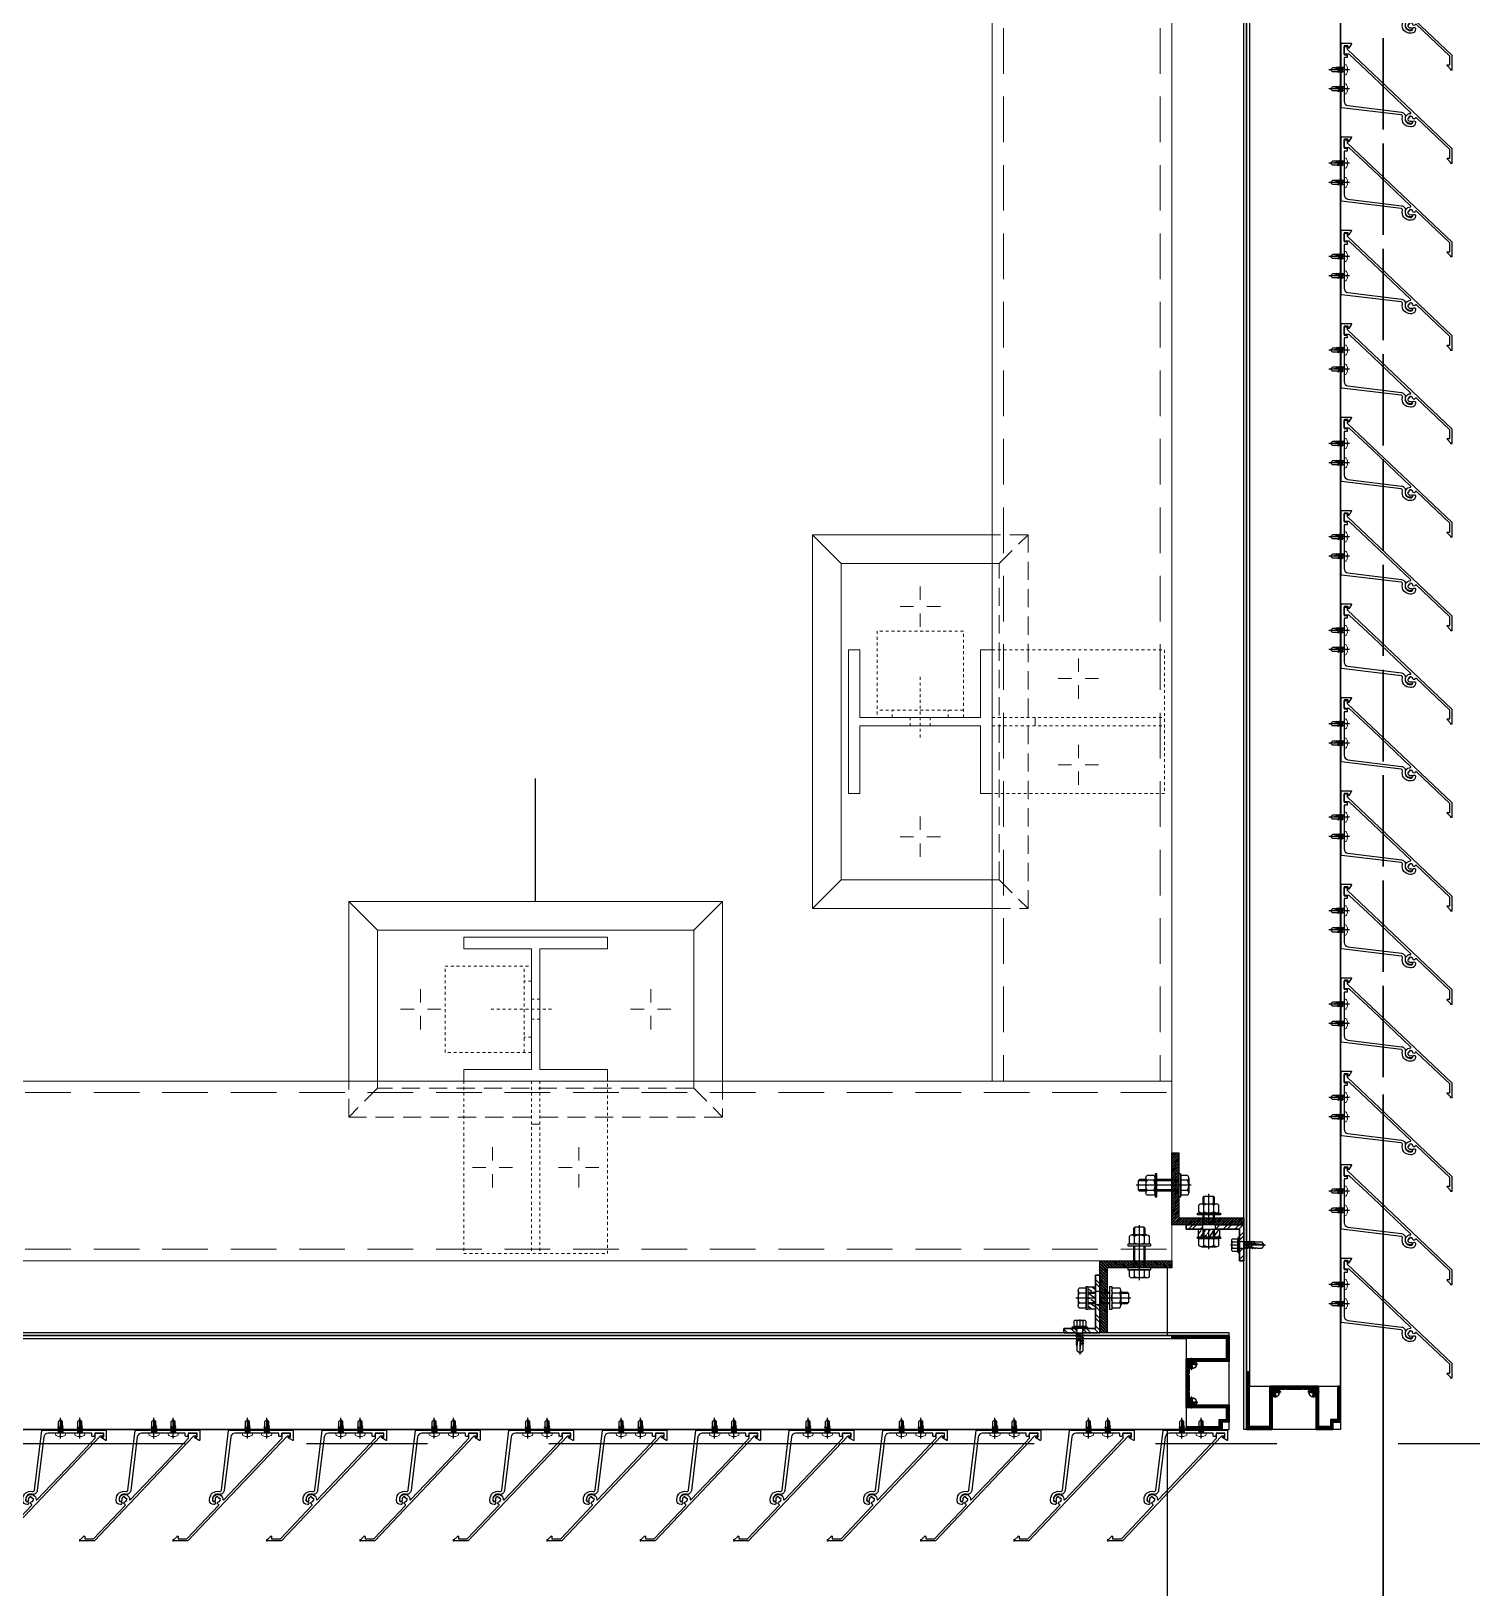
# Model space of a CAD drawing. Header units: millimetres. Extents: x -25371 to 2282244, y -90657 to 147824.
# Drawn here: x 1534343 to 1535345, y -5617 to -4534 of the extents above; entities that cross this region are included whole.
import ezdxf
from ezdxf.enums import TextEntityAlignment as Align

# ---------------------------------------------------------------- set-up
doc = ezdxf.new("R2010")
doc.units = ezdxf.units.MM
doc.set_wipeout_variables(frame=1)
for name, pattern in [('CENTER', [50.8, 31.75, -6.35, 6.35, -6.35]), ('HIDDEN', [9.525, 6.35, -3.175]), ('TA_GL_000.90000', [2.475, 0.9, -0.225, 0.225, -0.225, 0.9]), ('XKITLINE00', [0]), ('XKITLINE02', [4, 2, -2])]:
    doc.linetypes.add(name, pattern=pattern)
for name, color, linetype in [('000 - 0_SYM_DWG_GRIDLINE_MAIN_COLOR_251', 7, 'Continuous'), ('000 - 0_SYM_DWG_SLOPE-SYM_TEXT_COLOR_3', 7, 'Continuous'), ('000 - EXISTING_BUILDING_MAIN_COLOR_1', 7, 'Continuous'), ('000 - EXISTING_STEEL-STRUCTURE_CUT_COLOR_4', 7, 'Continuous'), ('000 - EXISTING_STEEL-STRUCTURE_HATCH_', 7, 'Continuous'), ('000 - EXISTING_STEEL-STRUCTURE_HIDDEN_', 7, 'Continuous'), ('000 - EXISTING_STEEL-STRUCTURE_MAIN_COLOR_1', 7, 'Continuous'), ('000 - EXISTING_STEEL-STRUCTURE_MAIN_COLOR_2', 7, 'Continuous'), ('000 - EXISTING_STEEL-STRUCTURE_MAIN_COLOR_3', 7, 'Continuous'), ('000 - EXISTING_STEEL-STRUCTURE_WIPEOUT_', 7, 'Continuous'), ('000 - GRID', 7, 'CENTER'), ('000 - STRUCTURE_STEEL_ACCESORIES_MAIN_COLOR_2', 7, 'Continuous'), ('000 - STRUCTURE_STEEL_ACCESORIES_WIPEOUT_', 7, 'Continuous'), ('010 - ASPG_ACCESSORIES_HATCH_', 7, 'Continuous'), ('010 - ASPG_ACCESSORIES_MAIN_COLOR_1', 7, 'Continuous'), ('010 - ASPG_ACCESSORIES_SUB_COLOR_1', 7, 'Continuous'), ('010 - ASPG_ACCESSORIES_SUB_COLOR_2', 7, 'Continuous'), ('010 - ASPG_ACCESSORIES_SYMBOL_', 7, 'Continuous'), ('010 - ASPG_ACCESSORIES_WIPEOUT_', 7, 'Continuous'), ('010 - ASPG_EXTR_MAIN_COLOR_2', 7, 'Continuous'), ('010 - ASPG_FASTERN_MAIN_COLOR_1', 7, 'Continuous'), ('010 - ASPG_FASTERN_SUB_COLOR_2', 7, 'Continuous'), ('010 - ASPG_FASTERN_SUB_COLOR_3', 7, 'Continuous'), ('010 - ASPG_FRAMING_CUT_COLOR_4', 7, 'Continuous'), ('010 - ASPG_FRAMING_HATCH_', 7, 'Continuous'), ('010 - ASPG_FRAMING_MAIN_COLOR_2', 7, 'Continuous'), ('010 - ASPG_FRAMING_SUB_COLOR_2', 7, 'Continuous'), ('010 - ASPG_FRAMING_WIPEOUT_', 7, 'Continuous'), ('BOLT & SCREW', 7, 'Continuous')]:
    doc.layers.add(name, color=color, linetype=linetype)
doc.layers.add('010 - ASPG_EXTR_DEF_SUB', color=7, linetype='Continuous', plot=False)
doc.layers.add('010 - ASPG_FASTERN_DEF_SUB', color=7, linetype='Continuous', plot=False)
doc.layers.add('12-GRID', color=7, linetype='CENTER', lineweight=13)
doc.layers.add('SCREW', color=7, linetype='Continuous', lineweight=5)
doc.styles.add('Arial', font='arial.ttf', dxfattribs={"height": 300})
doc.styles.add('TA', font='', dxfattribs={"height": 4.5})
doc.styles.get('TA').set_extended_font_data('Cordia New')
pattern_1 = [(45, (68845973.911, -106253.634), (-4.0411152545, 4.0411152545), []), (45, (68845976.6053, -106253.634), (-4.0411152545, 4.0411152545), [])]

# ---------------------------------------------------------------- blocks, each defined once
blk = doc.blocks.new('*U334')
at = {"layer": '000 - 0_SYM_DWG_GRIDLINE_MAIN_COLOR_251', "color": 7, "linetype": 'ByBlock', "ltscale": 5}
blk.add_line((2, 0), (-340.667, 0), dxfattribs=at)
at = {"color": 7, "style": 'TA', "flags": 1}
blk.add_attdef('LOCATION', (6, -6), '', height=4.5, rotation=270, dxfattribs=at)
at = {"layer": '000 - 0_SYM_DWG_SLOPE-SYM_TEXT_COLOR_3', "color": 7, "style": 'Arial'}
blk.add_attdef('GRID-HEAD', text='', height=4, rotation=360, dxfattribs=at).set_placement((21.736, 0), align=Align.MIDDLE_CENTER)
blk = doc.blocks.new('C-1-VS01_REV00_20260615-121114_LOPF_DIMS')
at = {"layer": '000 - GRID', "color": 7, "linetype": 'TA_GL_000.90000', "xscale": 75, "yscale": 75, "zscale": 75}
blk.add_blockref('*U334', (13000, 3300), dxfattribs=at)
blk = doc.blocks.new('*U2483')
at = {"layer": '12-GRID', "color": 7, "linetype": 'CENTER'}
for p, q in [((0, -6.2), (0, 2.2)), ((-4.2, -2), (4.2, -2))]:
    blk.add_line(p, q, dxfattribs=at)
at = {"layer": 'BOLT & SCREW', "color": 7}
for p, q in [((-0.6, -1.8), (-1.8, -1.6)), ((-0.6, -2.2), (-1.8, -2.4)), ((-0.5, -1.8), (-0.9, -1.6)), ((-0.5, -2.2), (-0.9, -2.4)), ((-0.2, -1.4), (-0.4, -0.2)), ((-0.2, -1.5), (-0.4, -1.1)), ((-0.2, -2.5), (-0.4, -2.9)), ((-0.2, -2.6), (-0.4, -3.8)), ((0.2, -1.4), (0.4, -0.2)), ((0.2, -1.5), (0.4, -1.1)), ((0.4, -2.9), (0.2, -2.5)), ((0.2, -2.6), (0.4, -3.8)), ((0.5, -1.8), (0.9, -1.6)), ((0.5, -2.2), (0.9, -2.4)), ((0.6, -1.8), (1.8, -1.6)), ((0.6, -2.2), (1.8, -2.4))]:
    blk.add_line(p, q, dxfattribs=at)
for points in [[(-1.8, -1.6), (-0.9, -1.6, 0.414214), (-0.4, -1.1), (-0.4, -0.2), (0.4, -0.2), (0.4, -1.1, 0.414214), (0.9, -1.6), (1.8, -1.6), (1.8, -2.4), (0.9, -2.4, 0.414214), (0.4, -2.9), (0.4, -3.8), (-0.4, -3.8), (-0.4, -2.9, 0.414214), (-0.9, -2.4), (-1.8, -2.4)], [(0.2, -2.5, -0.414214), (0.5, -2.2), (0.6, -2.2), (0.6, -1.8), (0.5, -1.8, -0.414214), (0.2, -1.5), (0.2, -1.4), (-0.2, -1.4), (-0.2, -1.5, -0.414214), (-0.5, -1.8), (-0.6, -1.8), (-0.6, -2.2), (-0.5, -2.2, -0.414214), (-0.2, -2.5), (-0.2, -2.6), (0.2, -2.6)]]:
    blk.add_lwpolyline(points, format="xyb", close=True, dxfattribs=at)
blk.add_circle((0, -2), 3.5, dxfattribs=at)
blk = doc.blocks.new('000_ASPG_TYP_FILES_20260218-010703_FRAME_EXTR_')
at = {"layer": '010 - ASPG_FRAMING_HATCH_'}
h = blk.add_hatch(dxfattribs=at)
h.set_pattern_fill('ANSI32', scale=0.1, angle=180)
edge = h.paths.add_edge_path()
edge.add_line((2, 16), (2, 2))
edge.add_line((2, 2), (39.7, 2))
edge.add_arc((39.7, 1.7), 0.3, 0, 90, ccw=False)
edge.add_line((40, 1.7), (40, 0.3))
edge.add_arc((39.7, 0.3), 0.3, -90, 0, ccw=False)
edge.add_line((39.7, 0), (0.3, 0))
edge.add_arc((0.3, 0.3), 0.3, 180, 270, ccw=False)
edge.add_line((0, 0.3), (0, 17.7))
edge.add_arc((0.3, 17.7), 0.3, 90, 180, ccw=False)
edge.add_line((0.3, 18), (22.6, 18))
edge.add_arc((22.6, 18.5), 0.5, 270, 380.2095)
edge.add_arc((26.2, 19.8), 3.35, 182.0638, 200.2095, ccw=False)
edge.add_arc((23.6, 19.7), 0.76, 2.0638, 182.0638, ccw=False)
edge.add_arc((26.2, 19.8), 1.83, 182.0638, 447.9362)
edge.add_arc((26.3, 22.4), 0.76, 87.9362, 267.9362, ccw=False)
edge.add_arc((26.2, 19.8), 3.35, 69.7905, 87.9362, ccw=False)
edge.add_arc((27.5, 23.4), 0.5, 249.7905, 360)
edge.add_line((28, 23.4), (28, 26.7))
edge.add_line((28, 26.7), (28.5, 27.2))
edge.add_line((28.5, 27.2), (28, 27.7))
edge.add_line((28, 27.7), (28, 38.6))
edge.add_line((28, 38.6), (28.5, 39.1))
edge.add_line((28.5, 39.1), (28, 39.6))
edge.add_line((28, 39.6), (28, 42.9))
edge.add_arc((27.5, 42.9), 0.5, 0, 110.2095)
edge.add_arc((26.2, 46.5), 3.35, 272.0638, 290.2095, ccw=False)
edge.add_arc((26.3, 43.9), 0.76, 92.0638, 272.0638, ccw=False)
edge.add_arc((26.2, 46.5), 1.83, 272.0638, 537.9362)
edge.add_arc((23.6, 46.6), 0.76, 177.9362, 357.9362, ccw=False)
edge.add_arc((26.2, 46.5), 3.35, 159.7905, 177.9362, ccw=False)
edge.add_arc((22.6, 47.8), 0.5, 339.7905, 450)
edge.add_line((22.6, 48.3), (0.3, 48.3))
edge.add_arc((0.3, 48.6), 0.3, 180, 270, ccw=False)
edge.add_line((0, 48.6), (0, 60))
edge.add_arc((0.3, 60), 0.3, 90, 180, ccw=False)
edge.add_line((0.3, 60.3), (5, 60.3))
edge.add_line((5, 60.3), (5, 65))
edge.add_arc((5.3, 65), 0.3, 90, 180, ccw=False)
edge.add_line((5.3, 65.3), (30, 65.3))
edge.add_line((30, 65.3), (30, 63.6))
edge.add_arc((29.7, 63.6), 0.3, -90, 0, ccw=False)
edge.add_line((29.7, 63.3), (7.3, 63.3))
edge.add_arc((7.3, 63), 0.3, 90, 180)
edge.add_line((7, 63), (7, 58.3))
edge.add_line((7, 58.3), (2.3, 58.3))
edge.add_arc((2.3, 58), 0.3, 90, 180)
edge.add_line((2, 58), (2, 50.6))
edge.add_arc((2.3, 50.6), 0.3, 180, 270)
edge.add_line((2.3, 50.3), (29.7, 50.3))
edge.add_arc((29.7, 50), 0.3, 0, 90, ccw=False)
edge.add_line((30, 50), (30, 26.7))
edge.add_line((30, 26.7), (30, 16.3))
edge.add_arc((29.7, 16.3), 0.3, -90, 0, ccw=False)
edge.add_line((29.7, 16), (2, 16))
at = {"layer": '010 - ASPG_FRAMING_CUT_COLOR_4', "color": 7}
blk.add_lwpolyline([(2, 16), (2, 2), (39.7, 2, -0.414214), (40, 1.7), (40, 0.3, -0.414214), (39.7, 0), (0.3, 0, -0.414214), (0, 0.3), (0, 17.7, -0.414214), (0.3, 18), (22.6, 18, 0.52173), (23, 18.7, -0.079342), (22.8, 19.7, -1), (24.3, 19.8, 2.296346), (26.2, 21.7, -1), (26.3, 23.2, -0.079342), (27.3, 23, 0.52173), (28, 23.4), (28, 26.7), (28.5, 27.2), (28, 27.7), (28, 38.6), (28.5, 39.1), (28, 39.6), (28, 42.9, 0.52173), (27.3, 43.3, -0.079342), (26.3, 43.1, -1), (26.2, 44.6, 2.296346), (24.3, 46.5, -1), (22.8, 46.6, -0.079342), (23, 47.6, 0.52173), (22.6, 48.3), (0.3, 48.3, -0.414214), (0, 48.6), (0, 60, -0.414214), (0.3, 60.3), (5, 60.3), (5, 65, -0.414214), (5.3, 65.3), (30, 65.3), (30, 63.6, -0.414214), (29.7, 63.3), (7.3, 63.3, 0.414214), (7, 63), (7, 58.3), (2.3, 58.3, 0.414214), (2, 58), (2, 50.6, 0.414214), (2.3, 50.3), (29.7, 50.3, -0.414214), (30, 50), (30, 26.7), (30, 16.3, -0.414214), (29.7, 16)], format="xyb", close=True, dxfattribs=at)
at = {"color": 7}
for p in [(26.2, 48.5), (26.2, 21.8)]:
    blk.add_blockref('*U2483', p, dxfattribs=at)
blk = doc.blocks.new('PZG35-9D5')
at = {"layer": '010 - ASPG_FASTERN_MAIN_COLOR_1', "color": 7}
for p, q in [((-1.4, 0), (-1.4, -1.1)), ((0, 3.7), (0, -10.5)), ((1.4, 0), (1.4, -0.6)), ((-1.9, -1.4), (1.9, -0.9)), ((-1.9, -1.4), (-1.4, -1.1)), ((-1.9, -1.4), (-1.4, -1.7)), ((-1.9, -2.7), (1.9, -2.2)), ((-1.9, -2.7), (-1.4, -2.4)), ((-1.9, -2.7), (-1.4, -3)), ((-1.9, -4), (-1.4, -3.7)), ((-1.9, -4), (-1, -3.9)), ((-1.9, -4), (-1.4, -4.3)), ((-1.4, -1.1), (1.4, -0.6)), ((-1.4, -1.7), (1.4, -1.2)), ((-1.4, -1.7), (-1.4, -2.4)), ((-1.4, -2.4), (1.4, -1.9)), ((-1.4, -3), (1.4, -2.5)), ((-1.4, -3), (-1.4, -3.7)), ((-1.4, -3.7), (-0.8, -3.6)), ((-1.4, -4.3), (-1.4, -8.1)), ((-1.4, -4.3), (-1.2, -4.3)), ((0, -9.5), (-1.4, -8.1)), ((0, -9.5), (1.4, -8.1)), ((0.6, -3.3), (1.4, -3.2)), ((0.7, -3.7), (1.9, -3.5)), ((0.7, -3.9), (1.4, -3.8)), ((0.7, -4.6), (1.4, -4.5)), ((0.7, -5), (1.9, -4.8)), ((0.7, -5.2), (1.4, -5.1)), ((1.9, -0.9), (1.4, -0.6)), ((1.9, -0.9), (1.4, -1.2)), ((1.4, -1.2), (1.4, -1.9)), ((1.9, -2.2), (1.4, -1.9)), ((1.9, -2.2), (1.4, -2.5)), ((1.4, -2.5), (1.4, -3.2)), ((1.9, -3.5), (1.4, -3.2)), ((1.9, -3.5), (1.4, -3.8)), ((1.4, -3.8), (1.4, -4.5)), ((1.9, -4.8), (1.4, -4.5)), ((1.9, -4.8), (1.4, -5.1)), ((1.4, -5.1), (1.4, -8.1))]:
    blk.add_line(p, q, dxfattribs=at)
blk.add_lwpolyline([(0, -9.5), (0.7, -5.2), (0.7, -3.6, 0.417657), (0.4, -3.3, 0.108102), (-0.8, -3.6), (-1.4, -4.7)], format="xyb", dxfattribs=at)
blk = doc.blocks.new('*U2484')
at = {"layer": 'SCREW', "color": 7}
blk.add_lwpolyline([(3, 1.8, 0.09906), (0.8, 2.5), (0.8, 2.3), (-0.8, 2.3), (-0.8, 2.5, 0.09906), (-3, 1.8, 0.266588), (-3.5, 1), (-3.5, 0.2, 0.414214), (-3.3, 0), (3.3, 0, 0.414214), (3.5, 0.2), (3.5, 1, 0.266588)], format="xyb", close=True, dxfattribs=at)
blk.add_blockref('PZG35-9D5', (0, 0), dxfattribs=at)
blk = doc.blocks.new('*U2491')
at = {"color": 7}
blk.add_point((0, 0), dxfattribs=at)
at = {"layer": '010 - ASPG_ACCESSORIES_MAIN_COLOR_1', "color": 7}
blk.add_lwpolyline([(-39.7, -0.6, 0.414214), (-40, -0.9), (-40, -7.4, 0.57735), (-39.7, -7.6), (-36.6, -5.8, 0.767327), (-36.8, -5.3), (-37.9, -5.3, -0.414214), (-38.2, -5), (-38.2, -2.8, -0.414214), (-38, -2.6), (-32.2, -2.6, -0.388879), (-32, -2.8), (-31.8, -4.3, 0.388879), (-31.3, -4.8), (-30.3, -4.8, 0.414214), (-30, -4.5), (-30, -2.9, -0.414214), (-29.7, -2.6), (0.4, -2.6, -0.378969), (3.4, -5.2), (8, -42.5, 0.446593), (11.6, -45.1, -0.489802), (16.1, -48.7), (16.1, -49.4, -0.18248), (15.8, -50, -0.267949), (15.3, -50.2, 1.122115), (15.1, -52.3, 0.405004), (18.1, -49.4), (18.1, -48.7, 0.489805), (11.2, -43.1, -0.446597), (9.9, -42.3), (4.9, -0.8, 0.364176), (4.6, -0.6)], format="xyb", close=True, dxfattribs=at)
at = {"layer": '010 - ASPG_EXTR_DEF_SUB', "color": 7}
for p in [(-40, -0.5), (43.4, -76.9), (43.4, -77.5)]:
    blk.add_point(p, dxfattribs=at)
at = {"layer": '010 - ASPG_EXTR_MAIN_COLOR_2', "color": 7}
blk.add_lwpolyline([(11.4, -48.2), (11.5, -47.4), (12.2, -47.6), (12.3, -46.8, -0.535538), (14.2, -49.2, 0.991572), (15.7, -49.6, 1.157025), (8.8, -48.8, -0.688558), (8.3, -49), (-17.1, -22.2), (-32.3, -6.1), (-32.3, -2.9, 0.414312), (-32.6, -2.6), (-37.5, -2.6, 0.414116), (-37.8, -2.9), (-37.8, -4.3, 0.414214), (-37.5, -4.6), (-36, -4.6, -0.205895), (-35.8, -4.7), (33.2, -77.5), (43.1, -77.5, 0.668179), (43.4, -77), (40.5, -74.2, 0.668179), (40, -74.4), (40, -76), (33.9, -76), (11.9, -52.8, -0.558354), (12.1, -52, 0.766275), (12, -50.4, -0.438583), (10.7, -48.1)], format="xyb", close=True, dxfattribs=at)
at = {"layer": 'SCREW', "color": 7, "rotation": 180}
for p in [(-21.6, -2.5), (-8.2, -2.5)]:
    blk.add_blockref('*U2484', p, dxfattribs=at)
blk = doc.blocks.new('*U1816')
at = {"color": 7}
blk.add_wipeout([(1182, 4), (60, 4), (60, 69.3), (1182, 69.3)], dxfattribs=at).dxf.layer = '010 - ASPG_FRAMING_WIPEOUT_'
at = {"layer": '010 - ASPG_FRAMING_MAIN_COLOR_2', "color": 7}
blk.add_lwpolyline([(1152, 69.3), (90, 69.3), (90, 6), (1152, 6)], close=True, dxfattribs=at)
at = {"layer": '010 - ASPG_FRAMING_SUB_COLOR_2', "color": 7}
for points in [[(1182, 4), (60, 4), (60, 69.3), (1182, 69.3)], [(60, 2), (60, 4), (1182, 4), (1182, 2)]]:
    blk.add_lwpolyline(points, close=True, dxfattribs=at)
at = {"color": 7, "rotation": 180}
for p in [(360.8, 69.3), (425.8, 69.3), (490.8, 69.3), (555.8, 69.3), (620.8, 69.3), (685.8, 69.3), (750.8, 69.3), (815.8, 69.3), (880.8, 69.3), (945.8, 69.3), (1010.8, 69.3), (1075.8, 69.3), (1140.8, 69.3)]:
    blk.add_blockref('*U2491', p, dxfattribs=at)
at = {"color": 7, "xscale": -1}
blk.add_blockref('000_ASPG_TYP_FILES_20260218-010703_FRAME_EXTR_', (1182, 4), dxfattribs=at)
blk = doc.blocks.new('*U1812')
at = {"color": 7}
blk.add_wipeout([(1090, 4), (60, 4), (60, 69.3), (1090, 69.3)], dxfattribs=at).dxf.layer = '010 - ASPG_FRAMING_WIPEOUT_'
at = {"layer": '010 - ASPG_FRAMING_MAIN_COLOR_2', "color": 7}
blk.add_lwpolyline([(1060, 69.3), (90, 69.3), (90, 6), (1060, 6)], close=True, dxfattribs=at)
at = {"layer": '010 - ASPG_FRAMING_SUB_COLOR_2', "color": 7}
for points in [[(1090, 4), (60, 4), (60, 69.3), (1090, 69.3)], [(60, 2), (60, 4), (1090, 4), (1090, 2)]]:
    blk.add_lwpolyline(points, close=True, dxfattribs=at)
at = {"color": 7, "xscale": -1, "rotation": 180}
for p in [(100.8, 69.3), (165.8, 69.3), (230.8, 69.3), (295.8, 69.3), (360.8, 69.3), (425.8, 69.3), (490.8, 69.3), (555.8, 69.3), (620.8, 69.3), (685.8, 69.3), (750.8, 69.3), (815.8, 69.3), (880.8, 69.3), (945.8, 69.3), (1010.8, 69.3)]:
    blk.add_blockref('*U2491', p, dxfattribs=at)
at = {"color": 7, "xscale": -1}
blk.add_blockref('000_ASPG_TYP_FILES_20260218-010703_FRAME_EXTR_', (1090, 4), dxfattribs=at)
blk = doc.blocks.new('C-1-VS01_REV00_20260616-005436_LOPF_ASPG')
at = {"color": 7, "rotation": 270}
blk.add_blockref('*U1812', (9750, 4400), dxfattribs=at)
at = {"color": 7, "xscale": -1, "rotation": 180}
blk.add_blockref('*U1816', (8560, 3379.3), dxfattribs=at)
blk = doc.blocks.new('A$C4b8f3cd2')
at = {"layer": '000 - EXISTING_BUILDING_MAIN_COLOR_1', "color": 7}
for p, q in [((9849.1, 4277.8), (9849.1, 4214.2)), ((9849.1, 4214.2), (9849.1, 4277.8)), ((9849.1, 4204.5), (9849.1, 4141)), ((9849.1, 4141), (9849.1, 4204.5)), ((9849.1, 4131.3), (9849.1, 4067.7)), ((9849.1, 4067.7), (9849.1, 4131.3)), ((9849.1, 4058), (9849.1, 3994.5)), ((9849.1, 3994.5), (9849.1, 4058)), ((9849.1, 3984.8), (9849.1, 3921.2)), ((9849.1, 3921.2), (9849.1, 3984.8)), ((9849.1, 3950), (9849.1, 3921.2)), ((9849.1, 3911.5), (9849.1, 3848)), ((9849.1, 3911.5), (9849.1, 3848)), ((9849.1, 3848), (9849.1, 3911.5)), ((9849.1, 3838.3), (9849.1, 3774.7)), ((9849.1, 3838.3), (9849.1, 3774.7)), ((9849.1, 3774.7), (9849.1, 3838.3)), ((9849.1, 3765), (9849.1, 3701.5)), ((9849.1, 3765), (9849.1, 3701.5)), ((9849.1, 3701.5), (9849.1, 3765)), ((9849.1, 3691.8), (9849.1, 3628.2)), ((9849.1, 3691.8), (9849.1, 3628.2)), ((9849.1, 3628.2), (9849.1, 3691.8)), ((9849.1, 3628.2), (9849.1, 3670)), ((9849.1, 3618.5), (9849.1, 3555)), ((9849.1, 3555), (9849.1, 3618.5)), ((9849.1, 3618.5), (9849.1, 3555)), ((9849.1, 3555), (9849.1, 3618.5)), ((9849.1, 3543), (9849.1, -2340)), ((9849.1, -4580), (9849.1, 3543)), ((9849.1, 3543), (9849.1, -4580)), ((9849.1, -2340), (9849.1, 3543)), ((9699.1, -2340), (9699.1, 3450))]:
    blk.add_line(p, q, dxfattribs=at)
blk = doc.blocks.new('*U2191')
at = {"layer": '000 - EXISTING_STEEL-STRUCTURE_HIDDEN_', "color": 7, "linetype": 'XKITLINE02', "lineweight": 0}
for p, q in [((3, 69.5), (8, 69.5)), ((3, 57), (-3, 57)), ((-3, 57), (3, 57)), ((-10.9, 50), (32, 50)), ((3, 43), (-3, 43)), ((-3, 43), (3, 43)), ((3, 30.5), (8, 30.5))]:
    blk.add_line(p, q, dxfattribs=at)
at = {"layer": '000 - EXISTING_STEEL-STRUCTURE_HIDDEN_', "color": 7, "linetype": 'XKITLINE00', "lineweight": 0}
for p, q in [((-80, 64), (-80, 54.7)), ((-80, 64), (-80, 54.7)), ((80, 64), (80, 54.7)), ((80, 64), (80, 54.7)), ((-94, 50), (-84.7, 50)), ((-94, 50), (-84.7, 50)), ((-80, 36), (-80, 45.3)), ((-80, 36), (-80, 45.3)), ((-66, 50), (-75.3, 50)), ((-66, 50), (-75.3, 50)), ((66, 50), (75.3, 50)), ((66, 50), (75.3, 50)), ((80, 36), (80, 45.3)), ((80, 36), (80, 45.3)), ((94, 50), (84.7, 50)), ((94, 50), (84.7, 50))]:
    blk.add_line(p, q, dxfattribs=at)
at = {"layer": '000 - EXISTING_STEEL-STRUCTURE_MAIN_COLOR_1', "color": 7, "linetype": 'XKITLINE02', "lineweight": 0}
blk.add_line((8, 20), (8, 80), dxfattribs=at)
blk.add_lwpolyline([(3, 20), (63, 20), (63, 80), (3, 80)], dxfattribs=at)
at = {"layer": '000 - EXISTING_STEEL-STRUCTURE_MAIN_COLOR_2', "color": 7, "lineweight": 0}
for p, q in [((-130, 125), (-110, 105)), ((130, 125), (110, 105))]:
    blk.add_line(p, q, dxfattribs=at)
at = {"color": 7}
blk.add_wipeout([(-250, 0), (-250, -125), (8197.7, -125), (8197.7, 0)], dxfattribs=at).dxf.layer = '000 - EXISTING_STEEL-STRUCTURE_WIPEOUT_'
at = {"layer": '000 - EXISTING_STEEL-STRUCTURE_CUT_COLOR_4', "color": 7, "lineweight": 0}
blk.add_lwpolyline([(-50, 0), (-50, 8), (-3, 8), (-3, 92), (-50, 92), (-50, 100), (50, 100), (50, 92), (3, 92), (3, 8), (50, 8), (50, 0)], close=True, dxfattribs=at)
at = {"layer": '000 - EXISTING_STEEL-STRUCTURE_HATCH_', "color": 7, "linetype": 'XKITLINE02', "lineweight": 0}
for p, q in [((-3, 0), (-3, -120)), ((3, 0), (3, -120))]:
    blk.add_line(p, q, dxfattribs=at)
blk.add_lwpolyline([(50, 0), (50, -120), (-50, -120), (-50, 0)], dxfattribs=at)
at = {"layer": '000 - EXISTING_STEEL-STRUCTURE_HIDDEN_', "color": 7, "linetype": 'HIDDEN', "lineweight": 0, "ltscale": 5}
for p, q in [((8197.7, -8), (-250, -8)), ((8197.7, -117), (-250, -117))]:
    blk.add_line(p, q, dxfattribs=at)
at = {"layer": '000 - EXISTING_STEEL-STRUCTURE_HIDDEN_', "color": 7, "linetype": 'HIDDEN', "lineweight": 0, "ltscale": 2}
for p, q in [((-110, -5), (-130, -25)), ((110, -5), (130, -25))]:
    blk.add_line(p, q, dxfattribs=at)
at = {"layer": '000 - EXISTING_STEEL-STRUCTURE_HIDDEN_', "color": 7, "linetype": 'XKITLINE00', "lineweight": 0}
for p, q in [((-3, -30), (3, -30)), ((-30, -46), (-30, -55.3)), ((30, -46), (30, -55.3)), ((-44, -60), (-34.7, -60)), ((-30, -74), (-30, -64.7)), ((-16, -60), (-25.3, -60)), ((16, -60), (25.3, -60)), ((30, -74), (30, -64.7)), ((44, -60), (34.7, -60))]:
    blk.add_line(p, q, dxfattribs=at)
at = {"layer": '000 - EXISTING_STEEL-STRUCTURE_HIDDEN_', "color": 7, "linetype": 'HIDDEN', "lineweight": 0, "ltscale": 2}
for points in [[(-130, 0), (-130, -25), (130, -25), (130, 0)], [(-110, 0), (-110, -5), (110, -5), (110, 0)]]:
    blk.add_lwpolyline(points, dxfattribs=at)
at = {"layer": '000 - EXISTING_STEEL-STRUCTURE_MAIN_COLOR_2', "color": 7, "lineweight": 0}
for points in [[(130, 0), (130, 125), (-130, 125), (-130, 0)], [(110, 0), (110, 105), (-110, 105), (-110, 0)]]:
    blk.add_lwpolyline(points, dxfattribs=at)
at = {"layer": '000 - EXISTING_STEEL-STRUCTURE_MAIN_COLOR_3', "color": 7, "lineweight": 0}
blk.add_lwpolyline([(-250, 0), (-250, -125), (8197.7, -125), (8197.7, 0), (-250, 0)], close=True, dxfattribs=at)
blk = doc.blocks.new('C-1-VS01_REV00_20260628-183840_LOPF_STEEL-FRAME_')
at = {"color": 7}
blk.add_line((9259.5, 3677.3), (9259.5, 3762.7), dxfattribs=at)
at = {"layer": '000 - EXISTING_STEEL-STRUCTURE_HIDDEN_', "color": 7, "linetype": 'XKITLINE02', "lineweight": 0}
for p, q in [((9256.5, 3621.8), (9251.5, 3621.8)), ((9256.5, 3609.3), (9262.5, 3609.3)), ((9262.5, 3609.3), (9256.5, 3609.3)), ((9270.5, 3602.3), (9227.5, 3602.3)), ((9256.5, 3595.3), (9262.5, 3595.3)), ((9262.5, 3595.3), (9256.5, 3595.3)), ((9256.5, 3582.8), (9251.5, 3582.8))]:
    blk.add_line(p, q, dxfattribs=at)
at = {"layer": '000 - EXISTING_STEEL-STRUCTURE_HIDDEN_', "color": 7, "linetype": 'XKITLINE00', "lineweight": 0}
for p, q in [((9179.5, 3616.3), (9179.5, 3607)), ((9179.5, 3616.3), (9179.5, 3607)), ((9339.5, 3616.3), (9339.5, 3607)), ((9339.5, 3616.3), (9339.5, 3607)), ((9165.5, 3602.3), (9174.9, 3602.3)), ((9165.5, 3602.3), (9174.9, 3602.3)), ((9179.5, 3588.3), (9179.5, 3597.6)), ((9179.5, 3588.3), (9179.5, 3597.6)), ((9193.5, 3602.3), (9184.2, 3602.3)), ((9193.5, 3602.3), (9184.2, 3602.3)), ((9325.5, 3602.3), (9334.9, 3602.3)), ((9325.5, 3602.3), (9334.9, 3602.3)), ((9339.5, 3588.3), (9339.5, 3597.6)), ((9339.5, 3588.3), (9339.5, 3597.6)), ((9353.5, 3602.3), (9344.2, 3602.3)), ((9353.5, 3602.3), (9344.2, 3602.3))]:
    blk.add_line(p, q, dxfattribs=at)
at = {"layer": '000 - EXISTING_STEEL-STRUCTURE_MAIN_COLOR_1', "color": 7, "linetype": 'XKITLINE02', "lineweight": 0}
blk.add_line((9251.5, 3572.3), (9251.5, 3632.3), dxfattribs=at)
blk.add_lwpolyline([(9256.5, 3572.3), (9196.5, 3572.3), (9196.5, 3632.3), (9256.5, 3632.3)], dxfattribs=at)
at = {"layer": '000 - EXISTING_STEEL-STRUCTURE_MAIN_COLOR_2', "color": 7, "lineweight": 0}
for p, q in [((9129.5, 3677.3), (9149.5, 3657.3)), ((9389.5, 3677.3), (9369.5, 3657.3))]:
    blk.add_line(p, q, dxfattribs=at)
at = {"layer": '000 - EXISTING_STEEL-STRUCTURE_MAIN_COLOR_1', "color": 7, "rotation": 90}
blk.add_blockref('*U2191', (9577, 3802.3), dxfattribs=at)
at = {"color": 7}
blk.add_wipeout([(9702, 3552.3), (9702, 3427.3), (6999.5, 3427.3), (6999.5, 3552.3)], dxfattribs=at).dxf.layer = '000 - EXISTING_STEEL-STRUCTURE_WIPEOUT_'
at = {"layer": '000 - EXISTING_STEEL-STRUCTURE_CUT_COLOR_4', "color": 7, "lineweight": 0}
blk.add_lwpolyline([(9309.5, 3552.3), (9309.5, 3560.3), (9262.5, 3560.3), (9262.5, 3644.3), (9309.5, 3644.3), (9309.5, 3652.3), (9209.5, 3652.3), (9209.5, 3644.3), (9256.5, 3644.3), (9256.5, 3560.3), (9209.5, 3560.3), (9209.5, 3552.3)], close=True, dxfattribs=at)
at = {"layer": '000 - EXISTING_STEEL-STRUCTURE_HATCH_', "color": 7, "linetype": 'XKITLINE02', "lineweight": 0}
for p, q in [((9256.5, 3552.3), (9256.5, 3432.3)), ((9262.5, 3552.3), (9262.5, 3432.3))]:
    blk.add_line(p, q, dxfattribs=at)
blk.add_lwpolyline([(9209.5, 3552.3), (9209.5, 3432.3), (9309.5, 3432.3), (9309.5, 3552.3)], dxfattribs=at)
at = {"layer": '000 - EXISTING_STEEL-STRUCTURE_HIDDEN_', "color": 7, "linetype": 'HIDDEN', "lineweight": 0, "ltscale": 5}
for p, q in [((6999.5, 3544.3), (9702, 3544.3)), ((6999.5, 3435.3), (9702, 3435.3))]:
    blk.add_line(p, q, dxfattribs=at)
at = {"layer": '000 - EXISTING_STEEL-STRUCTURE_HIDDEN_', "color": 7, "linetype": 'HIDDEN', "lineweight": 0, "ltscale": 2}
for p, q in [((9149.5, 3547.3), (9129.5, 3527.3)), ((9369.5, 3547.3), (9389.5, 3527.3))]:
    blk.add_line(p, q, dxfattribs=at)
at = {"layer": '000 - EXISTING_STEEL-STRUCTURE_HIDDEN_', "color": 7, "linetype": 'XKITLINE00', "lineweight": 0}
for p, q in [((9262.5, 3522.3), (9256.5, 3522.3)), ((9229.5, 3506.3), (9229.5, 3497)), ((9289.5, 3506.3), (9289.5, 3497)), ((9215.5, 3492.3), (9224.9, 3492.3)), ((9229.5, 3478.3), (9229.5, 3487.6)), ((9243.5, 3492.3), (9234.2, 3492.3)), ((9275.5, 3492.3), (9284.9, 3492.3)), ((9289.5, 3478.3), (9289.5, 3487.6)), ((9303.5, 3492.3), (9294.2, 3492.3))]:
    blk.add_line(p, q, dxfattribs=at)
at = {"layer": '000 - EXISTING_STEEL-STRUCTURE_HIDDEN_', "color": 7, "linetype": 'HIDDEN', "lineweight": 0, "ltscale": 2}
for points in [[(9389.5, 3552.3), (9389.5, 3527.3), (9129.5, 3527.3), (9129.5, 3552.3)], [(9369.5, 3552.3), (9369.5, 3547.3), (9149.5, 3547.3), (9149.5, 3552.3)]]:
    blk.add_lwpolyline(points, dxfattribs=at)
at = {"layer": '000 - EXISTING_STEEL-STRUCTURE_MAIN_COLOR_2', "color": 7, "lineweight": 0}
for points in [[(9129.5, 3552.3), (9129.5, 3677.3), (9389.5, 3677.3), (9389.5, 3552.3)], [(9149.5, 3552.3), (9149.5, 3657.3), (9369.5, 3657.3), (9369.5, 3552.3)]]:
    blk.add_lwpolyline(points, dxfattribs=at)
at = {"layer": '000 - EXISTING_STEEL-STRUCTURE_MAIN_COLOR_3', "color": 7, "lineweight": 0}
blk.add_lwpolyline([(9702, 3552.3), (9702, 3427.3), (6999.5, 3427.3), (6999.5, 3552.3), (9702, 3552.3)], close=True, dxfattribs=at)
blk = doc.blocks.new('*U2372')
at = {"layer": '010 - ASPG_ACCESSORIES_SUB_COLOR_2', "color": 7}
for p, q in [((-2.1, -1.5), (-2.1, 0)), ((2.1, -1), (2.1, 0)), ((-2.7, -1.9), (2.7, -1.4)), ((-2.7, -1.9), (-2.1, -1.5)), ((-2.7, -1.9), (-2.1, -2.3)), ((-2.7, -3.7), (2.7, -3.2)), ((-2.7, -3.7), (-2.1, -3.3)), ((-2.7, -3.7), (-2.1, -4.1)), ((-2.7, -5.5), (2.7, -5)), ((-2.7, -5.5), (2.7, -5)), ((-2.7, -5.5), (-2.1, -5.1)), ((-2.7, -5.5), (-2.1, -5.1)), ((-2.7, -5.5), (-2.1, -5.9)), ((-2.7, -5.5), (-2.1, -5.9)), ((-2.7, -7.3), (2.7, -6.8)), ((-2.7, -7.3), (-2.1, -6.9)), ((-2.7, -7.3), (-2.1, -7.7)), ((-2.7, -9.1), (-2.1, -8.7)), ((-2.7, -9.1), (-1.6, -9)), ((-2.7, -9.1), (-2.1, -9.5)), ((-2.7, -10.9), (-2.1, -10.5)), ((-2.7, -10.9), (-1.8, -10.8)), ((-2.1, -1.5), (2.1, -1)), ((-2.1, -2.3), (2.1, -1.8)), ((-2.1, -3.3), (-2.1, -2.3)), ((-2.1, -3.3), (2.1, -2.8)), ((-2.1, -4.1), (2.1, -3.6)), ((-2.1, -5.1), (-2.1, -4.1)), ((-2.1, -5.1), (2.1, -4.6)), ((-2.1, -5.1), (2.1, -4.6)), ((-2.1, -5.9), (2.1, -5.4)), ((-2.1, -5.9), (2.1, -5.4)), ((-2.1, -6.9), (-2.1, -5.9)), ((-2.1, -6.9), (-2.1, -5.9)), ((-2.1, -6.9), (2.1, -6.4)), ((-2.1, -7.7), (2.1, -7.2)), ((-2.1, -8.7), (-2.1, -7.7)), ((-2.1, -8.7), (-1.1, -8.6)), ((-2.1, -9.5), (-1.6, -9.4)), ((-2.1, -10.5), (-2.1, -9.5)), ((-2.1, -10.5), (-1.8, -10.5)), ((0.4, -8.4), (2.1, -8.2)), ((0.7, -8.8), (2.7, -8.6)), ((0.7, -9.1), (2.1, -9)), ((0.7, -10.2), (2.1, -10)), ((0.7, -10.6), (2.7, -10.4)), ((0.7, -10.9), (2.1, -10.8)), ((2.7, -1.4), (2.1, -1)), ((2.7, -1.4), (2.1, -1.8)), ((2.1, -2.8), (2.1, -1.8)), ((2.7, -3.2), (2.1, -2.8)), ((2.7, -3.2), (2.1, -3.6)), ((2.1, -4.6), (2.1, -3.6)), ((2.7, -5), (2.1, -4.6)), ((2.7, -5), (2.1, -4.6)), ((2.7, -5), (2.1, -5.4)), ((2.7, -5), (2.1, -5.4)), ((2.1, -6.4), (2.1, -5.4)), ((2.1, -6.4), (2.1, -5.4)), ((2.7, -6.8), (2.1, -6.4)), ((2.7, -6.8), (2.1, -7.2)), ((2.1, -8.2), (2.1, -7.2)), ((2.7, -8.6), (2.1, -8.2)), ((2.7, -8.6), (2.1, -9)), ((2.1, -10), (2.1, -9)), ((2.7, -10.4), (2.1, -10)), ((2.7, -10.4), (2.1, -10.8)), ((2.1, -10.8), (2.1, -15.6)), ((-2.7, -10.9), (-2.1, -11.3)), ((-2.1, -11.3), (-1.9, -11.2)), ((-2.1, -12.4), (-2.1, -11.3)), ((-2.1, -12.4), (-2.1, -15.6)), ((0, -17.2), (-2.1, -15.6)), ((0, -17.2), (2.1, -15.6))]:
    blk.add_line(p, q, dxfattribs=at)
blk.add_lwpolyline([(0, -17.2), (0.7, -11.5), (0.7, -8.7, 0.417657), (0.4, -8.4, 0.070993), (-1.5, -8.7), (-2.1, -12.4)], format="xyb", dxfattribs=at)
at = {"layer": '010 - ASPG_ACCESSORIES_SYMBOL_', "color": 7, "linetype": 'CENTER'}
blk.add_line((0, 6.1), (0, -18.2), dxfattribs=at)
at = {"layer": '010 - ASPG_FASTERN_MAIN_COLOR_1', "color": 7}
for p, q in [((-5.5, 0.5), (-5.5, 0)), ((5.5, 0), (-5.5, 0)), ((-5.2, 0.9), (-4.2, 1.2)), ((5.2, 0.9), (-5.2, 0.9)), ((-4.2, 5), (-4.2, 1.2)), ((4.2, 1.2), (-4.2, 1.2)), ((3.1, 5.5), (-3.1, 5.5)), ((-2.6, 0.9), (-2.1, 1.2)), ((-2.1, 5), (-2.1, 1.2)), ((2.1, 5), (2.1, 1.2)), ((2.4, 0.9), (2.1, 1.2)), ((4.2, 5), (4.2, 1.2)), ((5.2, 0.9), (4.2, 1.2)), ((5.5, 0.5), (5.5, 0))]:
    blk.add_line(p, q, dxfattribs=at)
for centre, radius, start, end in [((-5.2, 0.5), 0.3, 90, 180), ((-3.1, 3.9), 1.56, 48.0171, 131.9829), ((0, -0.2), 5.63, 68.2799, 111.7201), ((3.1, 3.9), 1.56, 48.0171, 131.9829), ((5.2, 0.5), 0.3, 0, 90)]:
    blk.add_arc(centre, radius, start, end, dxfattribs=at)
blk = doc.blocks.new('G$C7D677D58')
at = {"layer": '010 - ASPG_FASTERN_MAIN_COLOR_1'}
h = blk.add_hatch(dxfattribs=at)
h.set_pattern_fill('ANSI35', scale=0.02, angle=280.6768, style=0)
h.set_pattern_definition([(145.676841, (67.453535, -13.0942606), (0.00281929957, 0.00412935224), []), (145.676841, (67.4500606, -13.0949156), (0.00281929957, 0.00412935224), [0.00625, -0.00125, 0, -0.00125])])
h.paths.add_polyline_path([(0.0299, 0.0155), (0.0245, 0.0155), (0.0245, 0.0006), (0.0299, 0.0006)])
at = {"layer": '010 - ASPG_FASTERN_DEF_SUB', "color": 7, "ltscale": 0.1}
blk.add_line((0.0383, 0.008), (0, 0.008, 0), dxfattribs=at)
at = {"layer": '010 - ASPG_FASTERN_MAIN_COLOR_1', "color": 7}
for p, q in [((0.0024, 0.012, 0), (0.0016, 0.0112, 0)), ((0.0016, 0.0048, 0), (0.0016, 0.0112, 0)), ((0.0069, 0.0112, 0), (0.0016, 0.0112, 0)), ((0.0069, 0.012, 0), (0.0024, 0.012, 0)), ((0.0069, 0.0028, 0), (0.0069, 0.0132, 0)), ((0.0125, 0.0149, 0), (0.0077, 0.0149, 0)), ((0.0125, 0.0115, 0), (0.0077, 0.0115, 0)), ((0.0133, 0, 0), (0.0133, 0.016, 0)), ((0.0133, 0.016, 0), (0.0145, 0.016, 0)), ((0.0133, 0.0028, 0), (0.0133, 0.0132, 0)), ((0.0145, 0.016, 0), (0.0145, 0, 0)), ((0.0299, 0), (0.0299, 0.016)), ((0.0299, 0.016), (0.0311, 0.016)), ((0.0311, 0.016), (0.0311, 0)), ((0.0311, 0.0011), (0.0311, 0.0149)), ((0.0359, 0.0149), (0.0311, 0.0149)), ((0.0359, 0.0115), (0.0311, 0.0115)), ((0.0367, 0.0028), (0.0367, 0.0132)), ((0.0069, 0.0048, 0), (0.0016, 0.0048, 0)), ((0.0024, 0.004, 0), (0.0016, 0.0048, 0)), ((0.0069, 0.004, 0), (0.0024, 0.004, 0)), ((0.0125, 0.0045, 0), (0.0077, 0.0045, 0)), ((0.0125, 0.0011, 0), (0.0077, 0.0011, 0)), ((0.0145, 0, 0), (0.0133, 0, 0)), ((0.0311, 0), (0.0299, 0)), ((0.0359, 0.0045), (0.0311, 0.0045)), ((0.0359, 0.0011), (0.0311, 0.0011))]:
    blk.add_line(p, q, dxfattribs=at)
at = {"layer": '010 - ASPG_FASTERN_MAIN_COLOR_1', "color": 7, "elevation": 0}
for points in [[(0.0077, 0.0149, 0.46188), (0.0077, 0.0115, 0.23094), (0.0077, 0.0045, 0.46188), (0.0077, 0.0011)], [(0.0125, 0.0149, -0.46188), (0.0125, 0.0115, -0.23094), (0.0125, 0.0045, -0.46188), (0.0125, 0.0011)], [(0.0359, 0.0149, -0.46188), (0.0359, 0.0115, -0.23094), (0.0359, 0.0045, -0.46188), (0.0359, 0.0011)]]:
    blk.add_lwpolyline(points, format="xyb", dxfattribs=at)
at = {"layer": '010 - ASPG_FASTERN_MAIN_COLOR_1', "color": 7}
blk.add_lwpolyline([(0.0299, 0.0155), (0.0245, 0.0155), (0.0245, 0.0006), (0.0299, 0.0006)], close=True, dxfattribs=at)
at = {"layer": '010 - ASPG_FASTERN_SUB_COLOR_2', "color": 7, "linetype": 'HIDDEN'}
for p, q in [((0.0299, 0.012), (0.0145, 0.012, 0)), ((0.0299, 0.0112), (0.0145, 0.0112, 0)), ((0.0299, 0.0048), (0.0145, 0.0048, 0)), ((0.0299, 0.004), (0.0145, 0.004, 0))]:
    blk.add_line(p, q, dxfattribs=at)
blk = doc.blocks.new('010 - ASPG_ACCESSORIES_BRACKET_FOR_FRAME_TYPE-1_CUT-VIEW')
at = {"color": 7}
blk.add_wipeout([(0, 25), (0, 0), (40, 0), (40, 3), (3, 3), (3, 25)], dxfattribs=at).dxf.layer = '010 - ASPG_ACCESSORIES_WIPEOUT_'
at = {"layer": '010 - ASPG_ACCESSORIES_HATCH_'}
h = blk.add_hatch(dxfattribs=at)
h.set_pattern_fill('ANSI32', scale=0.03)
h.set_pattern_definition(pattern_1)
h.paths.add_polyline_path([(1.5, 16.1), (1.1, 16.7), (0.7, 16.1), (0, 16.1), (0, 25), (3, 25), (3, 16.1)])
h = blk.add_hatch(dxfattribs=at)
h.set_pattern_fill('ANSI32', scale=0.03)
h.set_pattern_definition(pattern_1)
h.paths.add_polyline_path([(0, 0), (0, 11.8), (0.2, 11.9), (1.2, 11.9), (1.6, 11.3), (2, 11.9), (3, 11.9), (3, 3), (19.7, 3), (19.7, 0)])
h = blk.add_hatch(dxfattribs=at)
h.set_pattern_fill('ANSI32', scale=0.03)
h.set_pattern_definition(pattern_1)
h.paths.add_polyline_path([(28.7, 0), (28.7, 3), (40, 3), (40, 0)])
at = {"layer": '010 - ASPG_ACCESSORIES_MAIN_COLOR_1', "color": 7}
blk.add_lwpolyline([(0, 25), (0, 0), (40, 0), (40, 3), (3, 3), (3, 25)], close=True, dxfattribs=at)
at = {"layer": '010 - ASPG_ACCESSORIES_SUB_COLOR_1', "color": 7}
for points in [[(1.5, 16.1), (1.1, 16.7), (0.7, 16.1), (0, 16.1), (0, 25), (3, 25), (3, 16.1)], [(0, 0), (0, 11.8), (0.2, 11.9), (1.2, 11.9), (1.6, 11.3), (2, 11.9), (3, 11.9), (3, 3), (19.7, 3), (19.7, 0)], [(28.7, 0), (28.7, 3), (40, 3), (40, 0)]]:
    blk.add_lwpolyline(points, close=True, dxfattribs=at)
blk = doc.blocks.new('G$CF155826C')
at = {"layer": '010 - ASPG_FASTERN_DEF_SUB', "color": 7, "ltscale": 0.1}
blk.add_line((0, 0.008), (0.0383, 0.008, 0), dxfattribs=at)
at = {"layer": '010 - ASPG_FASTERN_MAIN_COLOR_1', "color": 7}
for p, q in [((0.0016, 0.0028), (0.0016, 0.0132)), ((0.0024, 0.0149), (0.0072, 0.0149)), ((0.0024, 0.0115), (0.0072, 0.0115)), ((0.0072, 0.016), (0.0072, 0)), ((0.0084, 0.016), (0.0072, 0.016)), ((0.0072, 0.0011), (0.0072, 0.0149)), ((0.0084, 0), (0.0084, 0.016)), ((0.0238, 0.016, 0), (0.0238, 0, 0)), ((0.025, 0.016, 0), (0.0238, 0.016, 0)), ((0.025, 0, 0), (0.025, 0.016, 0)), ((0.025, 0.0028, 0), (0.025, 0.0132, 0)), ((0.0258, 0.0149, 0), (0.0306, 0.0149, 0)), ((0.0258, 0.0115, 0), (0.0306, 0.0115, 0)), ((0.0314, 0.0028, 0), (0.0314, 0.0132, 0)), ((0.0314, 0.012, 0), (0.0359, 0.012, 0)), ((0.0314, 0.0112, 0), (0.0367, 0.0112, 0)), ((0.0359, 0.012, 0), (0.0367, 0.0112, 0)), ((0.0367, 0.0048, 0), (0.0367, 0.0112, 0)), ((0.0024, 0.0045), (0.0072, 0.0045)), ((0.0024, 0.0011), (0.0072, 0.0011)), ((0.0072, 0), (0.0084, 0)), ((0.0238, 0, 0), (0.025, 0, 0)), ((0.0258, 0.0045, 0), (0.0306, 0.0045, 0)), ((0.0258, 0.0011, 0), (0.0306, 0.0011, 0)), ((0.0314, 0.0048, 0), (0.0367, 0.0048, 0)), ((0.0314, 0.004, 0), (0.0359, 0.004, 0)), ((0.0359, 0.004, 0), (0.0367, 0.0048, 0))]:
    blk.add_line(p, q, dxfattribs=at)
at = {"layer": '010 - ASPG_FASTERN_MAIN_COLOR_1', "color": 7, "elevation": 0}
for points in [[(0.0024, 0.0149, 0.46188), (0.0024, 0.0115, 0.23094), (0.0024, 0.0045, 0.46188), (0.0024, 0.0011)], [(0.0258, 0.0149, 0.46188), (0.0258, 0.0115, 0.23094), (0.0258, 0.0045, 0.46188), (0.0258, 0.0011)], [(0.0306, 0.0149, -0.46188), (0.0306, 0.0115, -0.23094), (0.0306, 0.0045, -0.46188), (0.0306, 0.0011)]]:
    blk.add_lwpolyline(points, format="xyb", dxfattribs=at)
at = {"layer": '010 - ASPG_FASTERN_SUB_COLOR_3', "color": 7, "linetype": 'HIDDEN'}
for p, q in [((0.0084, 0.012), (0.0238, 0.012, 0)), ((0.0084, 0.0112), (0.0238, 0.0112, 0)), ((0.0084, 0.0048), (0.0238, 0.0048, 0)), ((0.0084, 0.004), (0.0238, 0.004, 0))]:
    blk.add_line(p, q, dxfattribs=at)
blk = doc.blocks.new('*U2374')
at = {"color": 7, "xscale": -1, "rotation": 270}
blk.add_blockref('*U2372', (3, 11), dxfattribs=at)
at = {"color": 7}
blk.add_wipeout([(45, 75), (45, 30), (0, 30), (0, 25), (50, 25), (50, 75)], dxfattribs=at).dxf.layer = '000 - STRUCTURE_STEEL_ACCESORIES_WIPEOUT_'
at = {"layer": '010 - ASPG_ACCESSORIES_HATCH_'}
h = blk.add_hatch(dxfattribs=at)
h.set_pattern_fill('ANSI32', scale=0.03, angle=-90)
h.set_pattern_definition([(315, (-106132.4893, -14494238.6785), (1.01027881362, 1.01027881362), []), (315, (-106132.4893, -14494239.352), (1.01027881362, 1.01027881362), [])])
h.paths.add_polyline_path([(45, 75), (45, 30), (0, 30), (0, 25), (50, 25), (50, 75)])
at = {"layer": '000 - STRUCTURE_STEEL_ACCESORIES_MAIN_COLOR_2', "color": 7}
blk.add_lwpolyline([(45, 75), (45, 30), (0, 30), (0, 25), (50, 25), (50, 75)], close=True, dxfattribs=at)
at = {"color": 7, "xscale": -1000, "yscale": 1000, "zscale": 1000}
for name, p, rotation in [('G$CF155826C', (36.6, 60.5), 180), ('G$C7D677D58', (32.2, 46.5, 0), 90)]:
    blk.add_blockref(name, p, dxfattribs=dict(at, rotation=rotation))
at = {"color": 7, "xscale": -1, "rotation": 180}
blk.add_blockref('010 - ASPG_ACCESSORIES_BRACKET_FOR_FRAME_TYPE-1_CUT-VIEW', (0, 25), dxfattribs=at)

msp = doc.modelspace()

# ---------------------------------------------------------------- block references
at = {"color": 7}
for name in ['C-1-VS01_REV00_20260615-121114_LOPF_DIMS', 'A$C4b8f3cd2']:
    msp.add_blockref(name, (1525434.648, -8816.585), dxfattribs=at)

# ---------------------------------------------------------------- next in the draw order: block references
msp.add_blockref('C-1-VS01_REV00_20260628-183840_LOPF_STEEL-FRAME_', (1525434.648, -8816.585), dxfattribs=at)

# ---------------------------------------------------------------- next in the draw order: block references
msp.add_blockref('C-1-VS01_REV00_20260616-005436_LOPF_ASPG', (1525434.648, -8816.585), dxfattribs=at)

# ---------------------------------------------------------------- next in the draw order: block references
at = {"color": 7, "xscale": -1, "rotation": 270}
msp.add_blockref('*U2374', (1535061.648, -5439.285), dxfattribs=at)

# ---------------------------------------------------------------- next in the draw order: block references
at = {"color": 7, "xscale": -1}
msp.add_blockref('*U2374', (1535186.648, -5389.285), dxfattribs=at)

doc.saveas('drawing.dxf')
